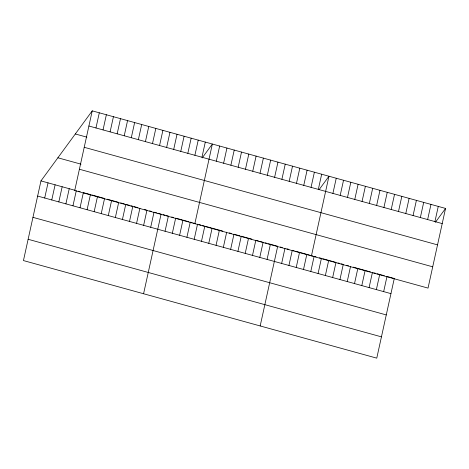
<?xml version="1.0" encoding="UTF-8"?>
<svg xmlns="http://www.w3.org/2000/svg" width="469" height="469" viewBox="0 0 469 469"><rect width="100%" height="100%" fill="white"/><g stroke="black" fill="none" stroke-linecap="round" stroke-linejoin="round"><path stroke-width="0.7" d="M92.235 110.854L74.718 190.525L428.033 288.101L445.55 208.429L92.235 110.854L40.967 180.899L23.45 260.571L376.765 358.146L394.282 278.475L386.995 276.464L383.665 291.624M44.702 198.012L48.031 182.846M51.766 199.958L55.102 184.798M58.83 201.91L62.166 186.75M65.9 203.863L69.23 188.702M72.965 205.815L76.3 190.654M95.963 127.967L99.299 112.806M80.029 207.767L83.365 192.607L85.294 193.14M103.033 129.919L106.363 114.758M87.099 209.719L90.429 194.559L86.577 193.492M110.098 131.871L113.434 116.711M94.163 211.671L97.499 196.511L91.719 194.911M117.162 133.823L120.498 118.657M101.234 213.624L104.564 198.463L98.138 196.687M124.232 135.77L127.562 120.609M108.298 215.576L111.628 200.41L118.053 202.186M131.297 137.722L134.632 122.561M115.362 217.522L118.698 202.362M138.361 139.674L141.697 124.514M122.432 219.474L125.762 204.314L129.62 205.381M145.431 141.626L148.761 126.466M129.497 221.427L132.827 206.266L130.904 205.733M152.495 143.578L155.831 128.418M136.561 223.379L139.897 208.218M159.56 145.531L162.895 130.37M143.631 225.331L146.961 210.171M166.63 147.483L169.96 132.322M150.696 227.283L154.031 212.123M173.694 149.435L177.03 134.275M143.578 293.746L161.096 214.075M180.764 151.387L184.094 136.221M165.047 231.246L168.383 216.086L166.395 215.535M187.829 153.334L191.159 138.173M172.334 233.257L175.67 218.097M194.893 155.286L198.229 140.125M179.621 235.274L182.957 220.113L188.919 221.755M201.963 157.238L205.293 142.078M186.908 237.285L190.244 222.124L192.231 222.675M194.846 223.701L212.357 144.03L202.209 157.901M194.195 239.296L197.531 224.135M216.315 161.201L219.65 146.041M201.482 241.312L204.818 226.146M223.602 163.218L226.937 148.057M208.769 243.323L212.105 228.163L222.705 231.088M230.889 165.229L234.224 150.068M216.057 245.334L219.392 230.173M238.176 167.24L241.512 152.079M223.344 247.345L226.679 232.184M245.463 169.256L248.799 154.09M230.631 249.361L233.967 234.201L239.929 235.848M252.75 171.267L256.086 156.107M237.918 251.372L241.254 236.212L248.541 238.223L245.205 253.383M260.037 173.278L263.373 158.117M267.324 175.289L270.66 160.128M252.498 255.4L255.828 240.239M274.611 177.305L277.947 162.145M259.785 257.411L263.115 242.25M281.898 179.316L285.234 164.156M267.072 259.421L270.402 244.261M289.185 181.327L292.521 166.167M260.172 325.943L277.689 246.272L268.415 243.71M296.472 183.344L299.808 168.183M281.646 263.449L284.976 248.289M303.76 185.355L307.095 170.194M288.933 265.46L292.263 250.299L294.251 250.851M311.047 187.366L314.382 172.205M296.22 267.471L299.55 252.31L295.576 251.214M318.334 189.376L321.67 174.216M303.507 269.487L306.837 254.327M311.439 255.904L328.957 176.233L319.225 189.523M310.795 271.498L314.124 256.338L316.112 256.883M332.908 193.404L336.244 178.243M318.082 273.509L321.412 258.349L319.424 257.803M340.195 195.415L343.531 180.254M325.369 275.52L328.699 260.359L322.736 258.718M347.482 197.431L350.818 182.271M332.656 277.537L335.986 262.376M354.769 199.442L358.105 184.282M339.943 279.547L343.273 264.387L341.285 263.836M362.056 201.453L365.392 186.293M347.23 281.558L350.56 266.398M369.343 203.464L372.679 188.304M354.517 283.575L357.847 268.415L364.472 270.244M376.63 205.481L379.966 190.32M361.804 285.586L365.134 270.425L370.434 271.891M383.918 207.491L387.253 192.331M369.091 287.597L372.421 272.436M391.205 209.502L394.54 194.342M376.378 289.613L379.708 274.447M398.492 211.519L401.827 196.359M405.779 213.53L409.115 198.369M413.066 215.541L416.402 200.38M420.353 217.557L423.689 202.391M427.64 219.568L430.976 204.408M434.927 221.579L438.263 206.419M435.402 222.3L445.55 208.429M88.899 126.014L442.214 223.59M75.316 133.97L86.876 137.159M84.221 147.301L437.536 244.882M57.886 157.783L81.008 164.168M79.396 169.239L432.711 266.814M40.967 180.899L75.017 190.303M78.223 191.188L80.152 191.721M107.131 199.173L110.989 200.234M120.627 202.895L124.478 203.962M134.116 206.624L137.968 207.685M144.393 209.461L146.322 209.995M149.535 210.88L151.458 211.413M154.67 212.299L156.599 212.832M157.883 213.184L160.451 213.893M163.083 214.62L165.07 215.171M171.695 217L173.682 217.552M176.332 218.284L182.294 219.926M193.556 223.039L195.544 223.59M198.856 224.504L200.843 225.05M202.168 225.419L204.156 225.964M205.481 226.334L211.443 227.981M229.329 232.917L231.317 233.468M249.203 238.404L251.853 239.137M256.49 240.421L258.478 240.966M259.803 241.336L262.452 242.068M265.102 242.795L267.09 243.347M280.339 247.005L282.326 247.556M286.964 248.834L288.951 249.385M300.213 252.492L306.175 254.139M307.5 254.509L309.487 255.054M310.812 255.423L312.8 255.968M329.361 260.547L335.323 262.194M337.973 262.921L339.961 263.472M346.585 265.302L348.573 265.853M353.21 267.131L357.185 268.227M373.746 272.806L375.733 273.351M377.058 273.72L379.046 274.265M380.371 274.635L384.346 275.731M37.631 196.06L390.953 293.635M32.953 217.346L386.268 314.922M28.128 239.278L381.449 336.859"/></g></svg>
